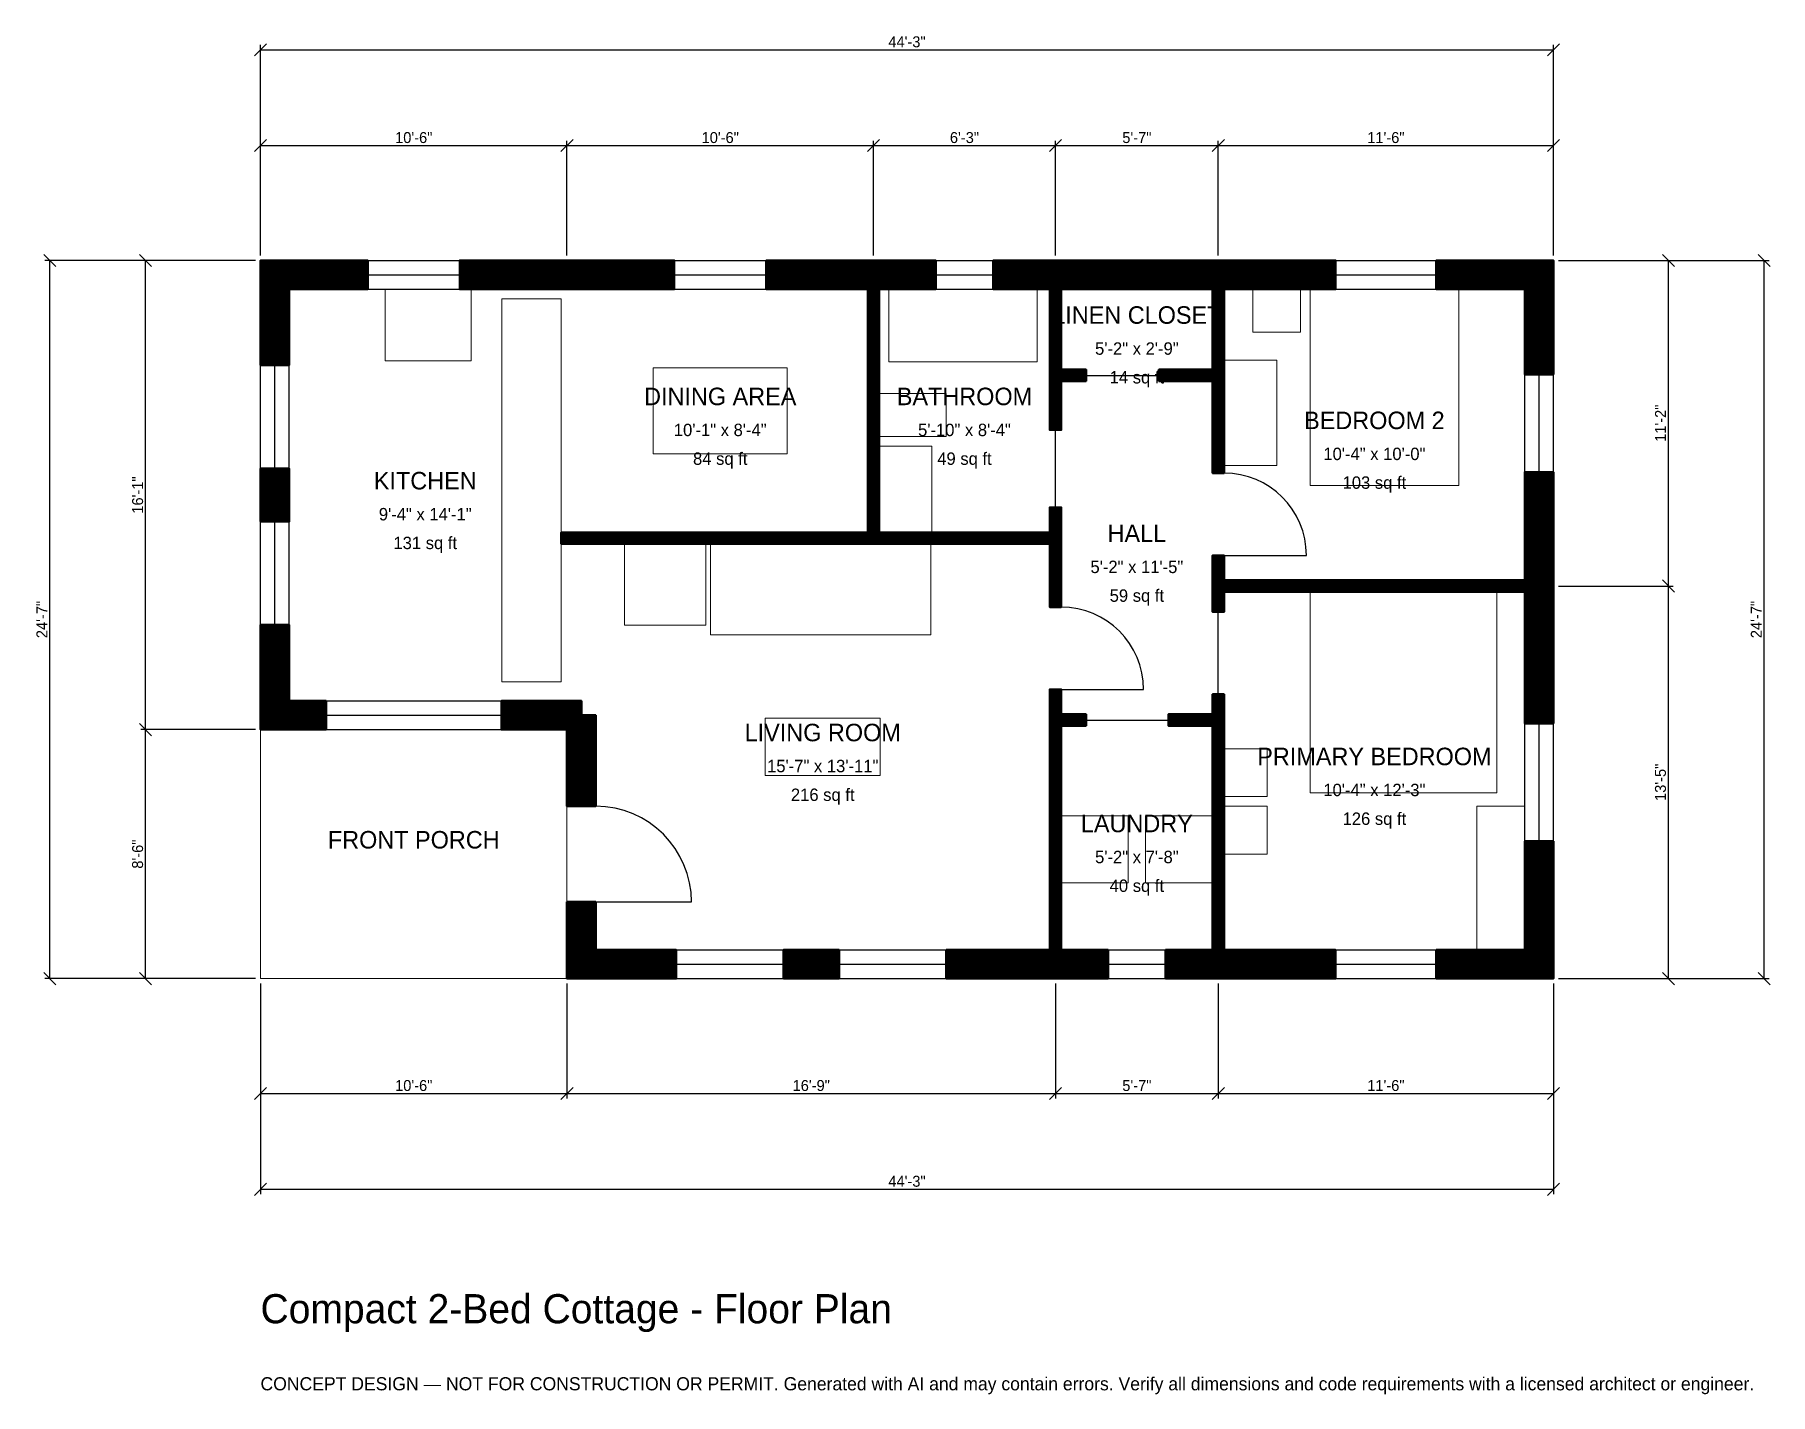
# Model space of a CAD drawing. Header units: inches. Extents: x -93 to 621, y -171 to 388.
import ezdxf
from ezdxf.enums import TextEntityAlignment as Align

# ---------------------------------------------------------------- set-up
doc = ezdxf.new("R2010")
doc.units = ezdxf.units.IN
doc.header["$MEASUREMENT"] = 0
doc.linetypes.add('DASHED', pattern=[0.6, 0.5, -0.1])
for name, color, linetype, lineweight in [('A-ANNO-DIMS', 1, 'Continuous', 13), ('A-ANNO-TEXT', 7, 'Continuous', 18), ('A-AREA-IDEN', 7, 'Continuous', 18), ('A-DOOR', 2, 'Continuous', 25), ('A-FLOR-FIXT', 9, 'Continuous', 13), ('A-FURN', 9, 'Continuous', 13), ('A-GLAZ', 4, 'Continuous', 25), ('A-SITE-PAVE', 8, 'Continuous', 13), ('A-WALL', 7, 'Continuous', 50), ('A-WALL-PATT', 8, 'Continuous', 13)]:
    doc.layers.add(name, color=color, linetype=linetype, lineweight=lineweight)
doc.dimstyles.new('PLAN', dxfattribs={"dimtxt": 4.5, "dimasz": 3, "dimexe": 2, "dimexo": 2, "dimgap": 1, "dimtad": 1, "dimdec": 0, "dimlunit": 4, "dimtsz": 2.5, "dimcen": 2.5, "dimclrd": 1, "dimclre": 1, "dimazin": 3, "dimtfac": 1, "dimtmove": 0, "dimatfit": 3})

msp = doc.modelspace()

# ---------------------------------------------------------------- hatches: boundary and pattern name
at = {"layer": 'A-WALL-PATT'}
h = msp.add_hatch(dxfattribs=at)
h.set_pattern_fill('ANSI31', color=8, scale=0.8)
h.paths.add_polyline_path([(320.8661, 0), (281.8898, 0), (281.8898, 11.811), (320.8661, 11.811), (324.4094, 11.811), (324.4094, 103.937), (324.4094, 108.6614), (324.4094, 118.8976), (329.1339, 118.8976), (329.1339, 108.6614), (339.3701, 108.6614), (339.3701, 103.937), (329.1339, 103.937), (329.1339, 11.811), (332.6772, 11.811), (348.4252, 11.811), (348.4252, 0), (332.6772, 0), (329.1339, 0), (329.1339, 0), (324.4094, 0), (324.4094, 0), (320.8661, 0)])
h.paths.add_polyline_path([(214.9606, 0), (214.9606, 11.811), (237.7953, 11.811), (237.7953, 0), (214.9606, 0)])
h.paths.add_polyline_path([(137.7953, 0), (137.7953, 0), (125.9843, 0), (125.9843, 0), (125.9842, 0), (125.9842, 11.811), (125.9843, 11.811), (125.9843, 31.4961), (137.7953, 31.4961), (137.7953, 11.811), (170.8661, 11.811), (170.8661, 0), (137.7953, 0)])
h.paths.add_polyline_path([(125.9843, 102.3622), (99.0157, 102.3622), (99.0157, 114.1732), (131.8898, 114.1732), (131.8898, 108.2677), (137.7953, 108.2677), (137.7953, 70.8661), (125.9843, 70.8661), (125.9843, 102.3622)])
h.paths.add_polyline_path([(11.811, 102.3622), (11.811, 102.3622), (0, 102.3622), (0, 102.3622), (0, 102.3622), (0, 114.1732), (0, 114.1732), (0, 145.4068), (11.811, 145.4068), (11.811, 114.1732), (26.9685, 114.1732), (26.9685, 102.3622), (11.811, 102.3622)])
h.paths.add_polyline_path([(0, 209.7113), (11.811, 209.7113), (11.811, 187.9265), (0, 187.9265), (0, 209.7113)])
h.paths.add_polyline_path([(0, 283.4646), (0, 283.4646), (0, 295.2756), (0, 295.2756), (0, 295.2756), (11.811, 295.2756), (11.811, 295.2756), (44.0945, 295.2756), (44.0945, 283.4646), (11.811, 283.4646), (11.811, 252.231), (0, 252.231), (0, 283.4646)])
h.paths.add_polyline_path([(120.0787, 295.2756), (131.8898, 295.2756), (170.0787, 295.2756), (170.0787, 283.4646), (131.8898, 283.4646), (120.0787, 283.4646), (81.8898, 283.4646), (81.8898, 295.2756), (120.0787, 295.2756)])
h.paths.add_polyline_path([(246.063, 295.2756), (249.6063, 295.2756), (249.6063, 295.2756), (254.3307, 295.2756), (254.3307, 295.2756), (257.874, 295.2756), (277.5591, 295.2756), (277.5591, 283.4646), (257.874, 283.4646), (254.3307, 283.4646), (254.3307, 183.4646), (324.4094, 183.4646), (324.4094, 193.7008), (329.1339, 193.7008), (329.1339, 183.4646), (329.1339, 178.7402), (329.1339, 152.7559), (324.4094, 152.7559), (324.4094, 178.7402), (254.3307, 178.7402), (249.6063, 178.7402), (123.622, 178.7402), (123.622, 183.4646), (249.6063, 183.4646), (249.6063, 283.4646), (246.063, 283.4646), (207.874, 283.4646), (207.874, 295.2756), (246.063, 295.2756)])
h.paths.add_polyline_path([(320.8661, 295.2756), (324.4094, 295.2756), (324.4094, 295.2756), (329.1339, 295.2756), (329.1339, 295.2756), (332.6772, 295.2756), (387.7953, 295.2756), (391.3386, 295.2756), (391.3386, 295.2756), (396.063, 295.2756), (396.063, 295.2756), (399.6063, 295.2756), (441.9291, 295.2756), (441.9291, 283.4646), (399.6063, 283.4646), (396.063, 283.4646), (396.063, 250.3937), (396.063, 245.6693), (396.063, 245.6693), (396.063, 207.874), (391.3386, 207.874), (391.3386, 245.6693), (391.3386, 245.6693), (369.2913, 245.6693), (369.2913, 250.3937), (391.3386, 250.3937), (391.3386, 283.4646), (387.7953, 283.4646), (332.6772, 283.4646), (329.1339, 283.4646), (329.1339, 250.3937), (339.3701, 250.3937), (339.3701, 245.6693), (329.1339, 245.6693), (329.1339, 245.6693), (329.1339, 225.5906), (324.4094, 225.5906), (324.4094, 245.6693), (324.4094, 245.6693), (324.4094, 250.3937), (324.4094, 283.4646), (320.8661, 283.4646), (301.1811, 283.4646), (301.1811, 295.2756), (320.8661, 295.2756)])
h.paths.add_polyline_path([(519.685, 295.2756), (519.685, 295.2756), (531.4961, 295.2756), (531.4961, 295.2756), (531.4961, 295.2756), (531.4961, 283.4646), (531.4961, 283.4646), (531.4961, 248.4252), (519.685, 248.4252), (519.685, 283.4646), (483.2677, 283.4646), (483.2677, 295.2756), (519.685, 295.2756)])
h.paths.add_polyline_path([(531.4961, 167.3228), (531.4961, 163.7795), (531.4961, 163.7795), (531.4961, 159.0551), (531.4961, 159.0551), (531.4961, 155.5118), (531.4961, 104.9213), (519.685, 104.9213), (519.685, 155.5118), (519.685, 159.0551), (396.063, 159.0551), (396.063, 150.7874), (391.3386, 150.7874), (391.3386, 159.0551), (391.3386, 163.7795), (391.3386, 174.0157), (396.063, 174.0157), (396.063, 163.7795), (519.685, 163.7795), (519.685, 167.3228), (519.685, 208.2677), (531.4961, 208.2677), (531.4961, 167.3228)])
h.paths.add_polyline_path([(531.4961, 11.811), (531.4961, 11.811), (531.4961, 0), (531.4961, 0), (531.4961, 0), (519.685, 0), (519.685, 0), (483.2677, 0), (483.2677, 11.811), (519.685, 11.811), (519.685, 56.4961), (531.4961, 56.4961), (531.4961, 11.811)])
h.paths.add_polyline_path([(399.6063, 0), (396.063, 0), (396.063, 0), (391.3386, 0), (391.3386, 0), (387.7953, 0), (372.0472, 0), (372.0472, 11.811), (387.7953, 11.811), (391.3386, 11.811), (391.3386, 103.937), (373.2283, 103.937), (373.2283, 108.6614), (391.3386, 108.6614), (391.3386, 116.9291), (396.063, 116.9291), (396.063, 108.6614), (396.063, 103.937), (396.063, 11.811), (399.6063, 11.811), (441.9291, 11.811), (441.9291, 0), (399.6063, 0)])

# ---------------------------------------------------------------- linework, layer by layer
at = {"layer": 'A-DOOR'}
for p, q in [((339.3701, 248.0315), (369.2913, 248.0315)), ((326.7717, 193.7008), (326.7717, 225.5906)), ((396.063, 174.0157), (429.9213, 174.0157)), ((393.7008, 116.9291), (393.7008, 150.7874)), ((329.1339, 118.8976), (362.9921, 118.8976)), ((339.3701, 106.2992), (373.2283, 106.2992)), ((137.7953, 31.4961), (177.1654, 31.4961))]:
    msp.add_line(p, q, dxfattribs=at)
for centre, radius in [((396.063, 174.0157), 33.8583), ((329.1339, 118.8976), 33.8583), ((137.7953, 31.4961), 39.3701)]:
    msp.add_arc(centre, radius, 0, 90, dxfattribs=at)
at = {"layer": 'A-FLOR-FIXT'}
for points in [[(99.2126, 122.0472), (123.622, 122.0472), (123.622, 279.5276), (99.2126, 279.5276)], [(258.2677, 253.5433), (319.2913, 253.5433), (319.2913, 283.4646), (258.2677, 283.4646)], [(254.3307, 222.8346), (281.8898, 222.8346), (281.8898, 240.5512), (254.3307, 240.5512)], [(254.3307, 183.4646), (275.9843, 183.4646), (275.9843, 218.8976), (254.3307, 218.8976)]]:
    msp.add_lwpolyline(points, close=True, dxfattribs=at)
at = {"layer": 'A-FURN'}
for points in [[(51.1811, 253.937), (86.6142, 253.937), (86.6142, 283.4646), (51.1811, 283.4646)], [(407.874, 265.748), (427.5591, 265.748), (427.5591, 283.4646), (407.874, 283.4646)], [(431.4961, 202.7559), (492.5197, 202.7559), (492.5197, 283.4646), (431.4961, 283.4646)], [(161.4173, 215.748), (216.5354, 215.748), (216.5354, 251.1811), (161.4173, 251.1811)], [(396.063, 211.0236), (417.7165, 211.0236), (417.7165, 254.3307), (396.063, 254.3307)], [(149.6063, 145.2756), (183.0709, 145.2756), (183.0709, 178.7402), (149.6063, 178.7402)], [(185.0394, 141.3386), (275.5906, 141.3386), (275.5906, 178.7402), (185.0394, 178.7402)], [(431.4961, 76.378), (508.2677, 76.378), (508.2677, 159.0551), (431.4961, 159.0551)], [(207.4803, 83.4646), (254.7244, 83.4646), (254.7244, 107.0866), (207.4803, 107.0866)], [(396.063, 74.8031), (413.7795, 74.8031), (413.7795, 94.4882), (396.063, 94.4882)], [(329.1339, 39.3701), (356.6929, 39.3701), (356.6929, 66.9291), (329.1339, 66.9291)], [(363.7795, 39.3701), (391.3386, 39.3701), (391.3386, 66.9291), (363.7795, 66.9291)], [(396.063, 51.1811), (413.7795, 51.1811), (413.7795, 70.8661), (396.063, 70.8661)], [(500, 11.811), (519.685, 11.811), (519.685, 70.8661), (500, 70.8661)]]:
    msp.add_lwpolyline(points, close=True, dxfattribs=at)
at = {"layer": 'A-GLAZ'}
for p, q in [((44.0945, 295.2756), (81.8898, 295.2756)), ((170.0787, 295.2756), (207.874, 295.2756)), ((277.5591, 295.2756), (301.1811, 295.2756)), ((441.9291, 295.2756), (483.2677, 295.2756)), ((44.0945, 289.3701), (81.8898, 289.3701)), ((170.0787, 289.3701), (207.874, 289.3701)), ((277.5591, 289.3701), (301.1811, 289.3701)), ((441.9291, 289.3701), (483.2677, 289.3701)), ((44.0945, 283.4646), (81.8898, 283.4646)), ((170.0787, 283.4646), (207.874, 283.4646)), ((277.5591, 283.4646), (301.1811, 283.4646)), ((441.9291, 283.4646), (483.2677, 283.4646)), ((0, 209.7113), (0, 252.231)), ((5.9055, 209.7113), (5.9055, 252.231)), ((11.811, 209.7113), (11.811, 252.231)), ((519.685, 208.2677), (519.685, 248.4252)), ((525.5906, 208.2677), (525.5906, 248.4252)), ((531.4961, 208.2677), (531.4961, 248.4252)), ((0, 145.4068), (0, 187.9265)), ((5.9055, 145.4068), (5.9055, 187.9265)), ((11.811, 145.4068), (11.811, 187.9265)), ((26.9685, 114.1732), (99.0157, 114.1732)), ((26.9685, 108.2677), (99.0157, 108.2677)), ((26.9685, 102.3622), (99.0157, 102.3622)), ((519.685, 56.4961), (519.685, 104.9213)), ((525.5906, 56.4961), (525.5906, 104.9213)), ((531.4961, 56.4961), (531.4961, 104.9213)), ((170.8661, 11.811), (214.9606, 11.811)), ((237.7953, 11.811), (281.8898, 11.811)), ((348.4252, 11.811), (372.0472, 11.811)), ((441.9291, 11.811), (483.2677, 11.811)), ((170.8661, 5.9055), (214.9606, 5.9055)), ((170.8661, 0), (214.9606, 0)), ((237.7953, 5.9055), (281.8898, 5.9055)), ((237.7953, 0), (281.8898, 0)), ((348.4252, 5.9055), (372.0472, 5.9055)), ((348.4252, 0), (372.0472, 0)), ((441.9291, 5.9055), (483.2677, 5.9055)), ((441.9291, 0), (483.2677, 0))]:
    msp.add_line(p, q, dxfattribs=at)
at = {"layer": 'A-SITE-PAVE', "linetype": 'DASHED'}
msp.add_lwpolyline([(0, 0), (125.9843, 0), (125.9843, 102.3622), (0, 102.3622)], close=True, dxfattribs=at)
at = {"layer": 'A-WALL'}
for points in [[(0, 283.4646), (0, 283.4646), (0, 295.2756), (0, 295.2756), (0, 295.2756), (11.811, 295.2756), (11.811, 295.2756), (44.0945, 295.2756), (44.0945, 283.4646), (11.811, 283.4646), (11.811, 252.231), (0, 252.231), (0, 283.4646)], [(120.0787, 295.2756), (131.8898, 295.2756), (170.0787, 295.2756), (170.0787, 283.4646), (131.8898, 283.4646), (120.0787, 283.4646), (81.8898, 283.4646), (81.8898, 295.2756), (120.0787, 295.2756)], [(246.063, 295.2756), (249.6063, 295.2756), (249.6063, 295.2756), (254.3307, 295.2756), (254.3307, 295.2756), (257.874, 295.2756), (277.5591, 295.2756), (277.5591, 283.4646), (257.874, 283.4646), (254.3307, 283.4646), (254.3307, 183.4646), (324.4094, 183.4646), (324.4094, 193.7008), (329.1339, 193.7008), (329.1339, 183.4646), (329.1339, 178.7402), (329.1339, 152.7559), (324.4094, 152.7559), (324.4094, 178.7402), (254.3307, 178.7402), (249.6063, 178.7402), (123.622, 178.7402), (123.622, 183.4646), (249.6063, 183.4646), (249.6063, 283.4646), (246.063, 283.4646), (207.874, 283.4646), (207.874, 295.2756), (246.063, 295.2756)], [(320.8661, 295.2756), (324.4094, 295.2756), (324.4094, 295.2756), (329.1339, 295.2756), (329.1339, 295.2756), (332.6772, 295.2756), (387.7953, 295.2756), (391.3386, 295.2756), (391.3386, 295.2756), (396.063, 295.2756), (396.063, 295.2756), (399.6063, 295.2756), (441.9291, 295.2756), (441.9291, 283.4646), (399.6063, 283.4646), (396.063, 283.4646), (396.063, 250.3937), (396.063, 245.6693), (396.063, 245.6693), (396.063, 207.874), (391.3386, 207.874), (391.3386, 245.6693), (391.3386, 245.6693), (369.2913, 245.6693), (369.2913, 250.3937), (391.3386, 250.3937), (391.3386, 283.4646), (387.7953, 283.4646), (332.6772, 283.4646), (329.1339, 283.4646), (329.1339, 250.3937), (339.3701, 250.3937), (339.3701, 245.6693), (329.1339, 245.6693), (329.1339, 245.6693), (329.1339, 225.5906), (324.4094, 225.5906), (324.4094, 245.6693), (324.4094, 245.6693), (324.4094, 250.3937), (324.4094, 283.4646), (320.8661, 283.4646), (301.1811, 283.4646), (301.1811, 295.2756), (320.8661, 295.2756)], [(519.685, 295.2756), (519.685, 295.2756), (531.4961, 295.2756), (531.4961, 295.2756), (531.4961, 295.2756), (531.4961, 283.4646), (531.4961, 283.4646), (531.4961, 248.4252), (519.685, 248.4252), (519.685, 283.4646), (483.2677, 283.4646), (483.2677, 295.2756), (519.685, 295.2756)], [(0, 209.7113), (11.811, 209.7113), (11.811, 187.9265), (0, 187.9265), (0, 209.7113)], [(531.4961, 167.3228), (531.4961, 163.7795), (531.4961, 163.7795), (531.4961, 159.0551), (531.4961, 159.0551), (531.4961, 155.5118), (531.4961, 104.9213), (519.685, 104.9213), (519.685, 155.5118), (519.685, 159.0551), (396.063, 159.0551), (396.063, 150.7874), (391.3386, 150.7874), (391.3386, 159.0551), (391.3386, 163.7795), (391.3386, 174.0157), (396.063, 174.0157), (396.063, 163.7795), (519.685, 163.7795), (519.685, 167.3228), (519.685, 208.2677), (531.4961, 208.2677), (531.4961, 167.3228)], [(11.811, 102.3622), (11.811, 102.3622), (0, 102.3622), (0, 102.3622), (0, 102.3622), (0, 114.1732), (0, 114.1732), (0, 145.4068), (11.811, 145.4068), (11.811, 114.1732), (26.9685, 114.1732), (26.9685, 102.3622), (11.811, 102.3622)], [(125.9843, 102.3622), (99.0157, 102.3622), (99.0157, 114.1732), (131.8898, 114.1732), (131.8898, 108.2677), (137.7953, 108.2677), (137.7953, 70.8661), (125.9843, 70.8661), (125.9843, 102.3622)], [(320.8661, 0), (281.8898, 0), (281.8898, 11.811), (320.8661, 11.811), (324.4094, 11.811), (324.4094, 103.937), (324.4094, 108.6614), (324.4094, 118.8976), (329.1339, 118.8976), (329.1339, 108.6614), (339.3701, 108.6614), (339.3701, 103.937), (329.1339, 103.937), (329.1339, 11.811), (332.6772, 11.811), (348.4252, 11.811), (348.4252, 0), (332.6772, 0), (329.1339, 0), (329.1339, 0), (324.4094, 0), (324.4094, 0), (320.8661, 0)], [(399.6063, 0), (396.063, 0), (396.063, 0), (391.3386, 0), (391.3386, 0), (387.7953, 0), (372.0472, 0), (372.0472, 11.811), (387.7953, 11.811), (391.3386, 11.811), (391.3386, 103.937), (373.2283, 103.937), (373.2283, 108.6614), (391.3386, 108.6614), (391.3386, 116.9291), (396.063, 116.9291), (396.063, 108.6614), (396.063, 103.937), (396.063, 11.811), (399.6063, 11.811), (441.9291, 11.811), (441.9291, 0), (399.6063, 0)], [(531.4961, 11.811), (531.4961, 11.811), (531.4961, 0), (531.4961, 0), (531.4961, 0), (519.685, 0), (519.685, 0), (483.2677, 0), (483.2677, 11.811), (519.685, 11.811), (519.685, 56.4961), (531.4961, 56.4961), (531.4961, 11.811)], [(137.7953, 0), (137.7953, 0), (125.9843, 0), (125.9843, 0), (125.9842, 0), (125.9842, 11.811), (125.9843, 11.811), (125.9843, 31.4961), (137.7953, 31.4961), (137.7953, 11.811), (170.8661, 11.811), (170.8661, 0), (137.7953, 0)], [(214.9606, 0), (214.9606, 11.811), (237.7953, 11.811), (237.7953, 0), (214.9606, 0)]]:
    msp.add_lwpolyline(points, close=True, dxfattribs=at)

# ---------------------------------------------------------------- texts
at = {"layer": 'A-ANNO-TEXT'}
for s, height, p in [('Compact 2-Bed Cottage - Floor Plan', 12, (0, -141.7323)), ('CONCEPT DESIGN — NOT FOR CONSTRUCTION OR PERMIT. Generated with AI and may contain errors. Verify all dimensions and code requirements with a licensed architect or engineer.', 5.4, (0, -169.2913))]:
    msp.add_text(s, height=height, dxfattribs=at).set_placement(p)
at = {"layer": 'A-AREA-IDEN'}
for s, height, p in [('LINEN CLOSET', 7.2, (360.2362, 272.8346)), ('5\'-2" x 2\'-9"', 5.1, (360.2362, 259.0551)), ('14 sq ft', 5.1, (360.2362, 247.2441)), ('DINING AREA', 7.2, (188.9764, 239.3701)), ('BATHROOM', 7.2, (289.3701, 239.3701)), ('BEDROOM 2', 7.2, (457.874, 229.5276)), ('10\'-1" x 8\'-4"', 5.1, (188.9764, 225.5906)), ('5\'-10" x 8\'-4"', 5.1, (289.3701, 225.5906)), ('84 sq ft', 5.1, (188.9764, 213.7795)), ('49 sq ft', 5.1, (289.3701, 213.7795)), ('10\'-4" x 10\'-0"', 5.1, (457.874, 215.748)), ('KITCHEN', 7.2, (67.7165, 204.7244)), ('103 sq ft', 5.1, (457.874, 203.937)), ('9\'-4" x 14\'-1"', 5.1, (67.7165, 190.9449)), ('HALL', 7.2, (360.2362, 183.0709)), ('131 sq ft', 5.1, (67.7165, 179.1339)), ('5\'-2" x 11\'-5"', 5.1, (360.2362, 169.2913)), ('59 sq ft', 5.1, (360.2362, 157.4803)), ('LIVING ROOM', 7.2, (231.1024, 101.1811)), ('PRIMARY BEDROOM', 7.2, (457.874, 91.3386)), ('15\'-7" x 13\'-11"', 5.1, (231.1024, 87.4016)), ('10\'-4" x 12\'-3"', 5.1, (457.874, 77.5591)), ('216 sq ft', 5.1, (231.1024, 75.5906)), ('LAUNDRY', 7.2, (360.2362, 63.7795)), ('126 sq ft', 5.1, (457.874, 65.748)), ('FRONT PORCH', 7.2, (62.9921, 57.0866)), ('5\'-2" x 7\'-8"', 5.1, (360.2362, 50)), ('40 sq ft', 5.1, (360.2362, 38.189))]:
    msp.add_text(s, height=height, dxfattribs=at).set_placement(p, align=Align.MIDDLE_CENTER)

# ---------------------------------------------------------------- dimensions: what is measured, and where the dimension line sits
at = {"layer": 'A-ANNO-DIMS'}
for base, p1, p2, text in [((0, 381.8898), (0, 295.2756), (531.4961, 295.2756), '44\'-3"'), ((0, 342.5197), (0, 295.2756), (125.9843, 295.2756), '10\'-6"'), ((125.9843, 342.5197), (125.9843, 295.2756), (251.9685, 295.2756), '10\'-6"'), ((251.9685, 342.5197), (251.9685, 295.2756), (326.7717, 295.2756), '6\'-3"'), ((326.7717, 342.5197), (326.7717, 295.2756), (393.7008, 295.2756), '5\'-7"'), ((393.7008, 342.5197), (393.7008, 295.2756), (531.4961, 295.2756), '11\'-6"'), ((0, -47.2441), (0, 0), (125.9843, 0), '10\'-6"'), ((0, -86.6142), (0, 0), (531.4961, 0), '44\'-3"'), ((125.9843, -47.2441), (125.9843, 0), (326.7717, 0), '16\'-9"'), ((326.7717, -47.2441), (326.7717, 0), (393.7008, 0), '5\'-7"'), ((393.7008, -47.2441), (393.7008, 0), (531.4961, 0), '11\'-6"')]:
    msp.add_linear_dim(base=base, p1=p1, p2=p2, text=text, dimstyle='PLAN', dxfattribs=at).render()
for base, p1, p2, text in [((-86.6142, 0), (0, 0), (0, 295.2756), '24\'-7"'), ((-47.2441, 102.3622), (0, 102.3622), (0, 295.2756), '16\'-1"'), ((578.7402, 161.4173), (531.4961, 161.4173), (531.4961, 295.2756), '11\'-2"'), ((618.1102, 0), (531.4961, 0), (531.4961, 295.2756), '24\'-7"'), ((578.7402, 0), (531.4961, 0), (531.4961, 161.4173), '13\'-5"'), ((-47.2441, 0), (0, 0), (0, 102.3622), '8\'-6"')]:
    msp.add_linear_dim(base=base, p1=p1, p2=p2, angle=90, text=text, dimstyle='PLAN', dxfattribs=at).render()

doc.saveas('drawing.dxf')
